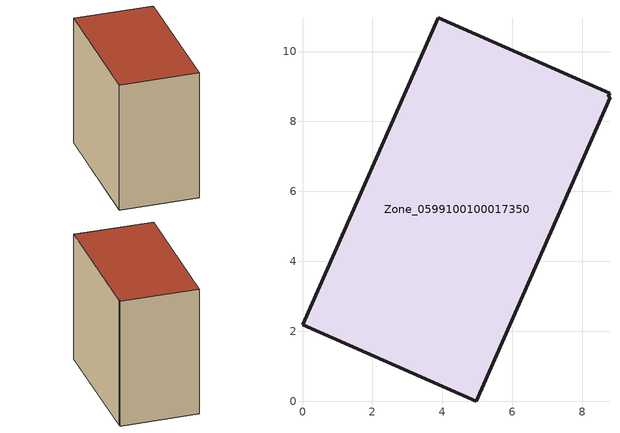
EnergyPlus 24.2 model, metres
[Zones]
Zone_0599100100017350
 floor ground (C_G): 8.79,8.69 4.97,0 0,2.19 3.89,10.96 8.78,8.81 8.74,8.71 z0
 wall outside (C_F): 0,2.19 4.97,0 8.79,8.69 8.74,8.71 8.78,8.81 3.89,10.96 0,2.19 z0:9.13
 roof outside (C_R): 4.97,0 8.79,8.69 8.74,8.71 8.78,8.81 3.89,10.96 0,2.19 z9.13
[BUILDING]
Pand.0599100100017350: North Axis=0; Terrain=City; Loads Convergence Tolerance Value=0.04; Temperature Convergence Tolerance Value=0.4; Solar Distribution=FullExterior; Maximum Number of Warmup Days=25; Minimum Number of Warmup Days=1
[Site:Location]
Rotterdam.The.Hague.AP_ZH_NLD Design_Conditions: Latitude=51.96; Longitude=4.45; Time Zone=1; Elevation=-4.5
[SITE:GROUNDTEMPERATURE:BUILDINGSURFACE]
18, 18, 18, 18, 18, 18, 18, 18, 18, 18, 18, 18
[MATERIAL] Thermal Absorptance=0.9; Solar Absorptance=0.7; Visible Absorptance=0.7
Name | Roughness | Thickness | Conductivity | Density | Specific Heat
G.TI.2015-2018 | MediumSmooth | 0.15 | 0.0428571 | 540 | 1210
F.TI.2015-2018 | Rough | 0.3 | 0.0666667 | 1920 | 840
R.TI.2015-2018 | MediumRough | 0.2 | 0.0333333 | 1500 | 1000
[CONSTRUCTION]
C_G: G.TI.2015-2018
C_F: F.TI.2015-2018
C_R: R.TI.2015-2018
[ZONE]
Zone_0599100100017350: Type=1; Multiplier=1; Ceiling Height=Autocalculate; Volume=Autocalculate; Floor Area=autocalculate; Part of Total Floor Area=Yes
[ZONEINFILTRATION:DESIGNFLOWRATE]
Infil_Zone_0599100100017350: Zone or ZoneList or Space or SpaceList=Zone_0599100100017350; Schedule=AlwaysOn; Design Flow Rate Calculation Method=Flow/Area; Flow Rate per Floor Area=0.0015; Constant Term Coefficient=1; Temperature Term Coefficient=0; Velocity Term Coefficient=0; Velocity Squared Term Coefficient=0
[HVACTEMPLATE:ZONE:IDEALLOADSAIRSYSTEM]
Zone_0599100100017350: Maximum Heating Supply Air Temperature=50; Minimum Cooling Supply Air Temperature=13; Maximum Heating Supply Air Humidity Ratio=0.0156; Minimum Cooling Supply Air Humidity Ratio=0.0077; Heating Limit=NoLimit; Cooling Limit=NoLimit; Dehumidification Control Type=ConstantSensibleHeatRatio; Cooling Sensible Heat Ratio=0.7; Dehumidification Setpoint=60; Humidification Control Type=None; Humidification Setpoint=30; Outdoor Air Method=None; Outdoor Air Flow Rate per Person=0.00944; Outdoor Air Flow Rate per Zone Floor Area=0; Outdoor Air Flow Rate per Zone=0; Demand Controlled Ventilation Type=None; Outdoor Air Economizer Type=NoEconomizer; Heat Recovery Type=None; Sensible Heat Recovery Effectiveness=0.7; Latent Heat Recovery Effectiveness=0.65
[ZONECONTROL:THERMOSTAT]
ThermostatControl_Zone_0599100100017350: Zone or ZoneList=Zone_0599100100017350; Control Type Schedule=DualSetpointControlType; Control 1=Thermostat_Zone_0599100100017350; Temperature Difference Between Cutout And Setpoint=0
[THERMOSTATSETPOINT:DUALSETPOINT]
Thermostat_Zone_0599100100017350: Heating Setpoint Temperature Schedule=HeatingSetpoint_Zone_0599100100017350; Cooling Setpoint Temperature Schedule=CoolingSetpoint_Zone_0599100100017350
[SCHEDULE:COMPACT]
HeatingSetpoint_Zone_0599100100017350: Through: 12/31, For: AllDays, Until: 24:00, 21
CoolingSetpoint_Zone_0599100100017350: Through: 12/31, For: AllDays, Until: 24:00, 24
DualSetpointControlType: Through: 12/31, For: AllDays, Until: 24:00, 4
AlwaysOn: Through: 12/31, For: AllDays, Until: 24:00, 1
